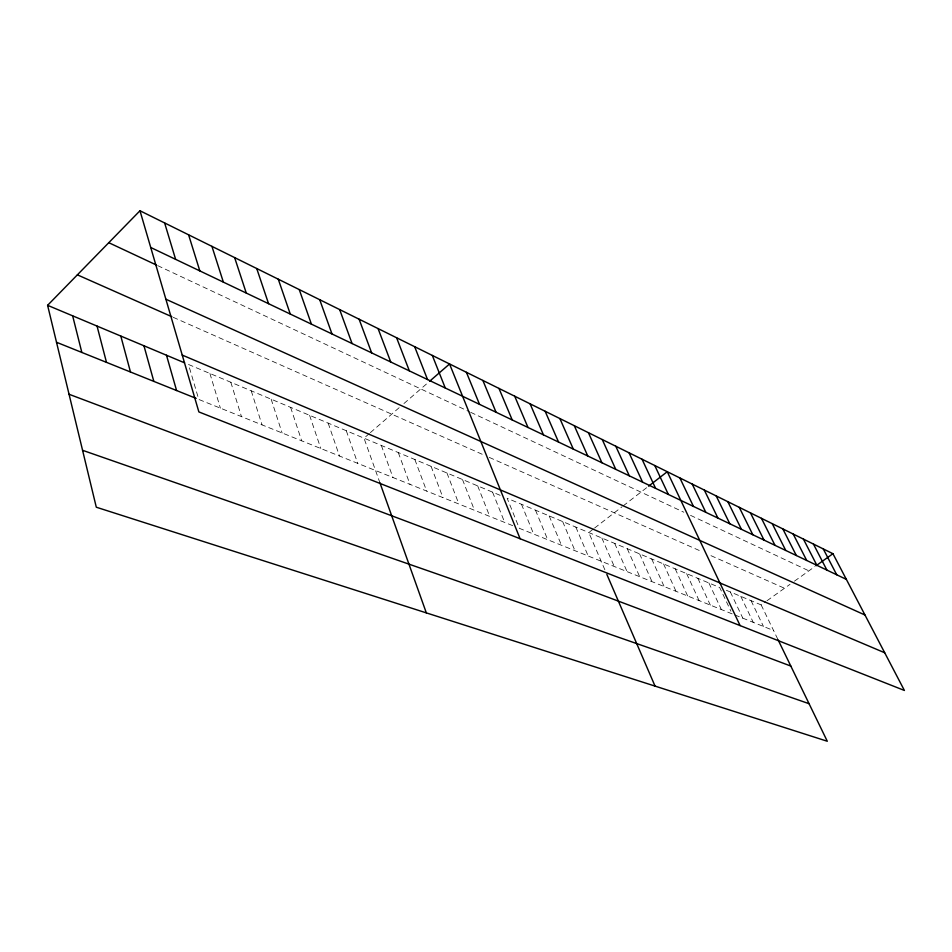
<?xml version="1.0" encoding="UTF-8"?>
<svg xmlns="http://www.w3.org/2000/svg" width="952" height="952" viewBox="0 0 952 952"><rect width="100%" height="100%" fill="white"/><g stroke="black" fill="none" stroke-linecap="round" stroke-linejoin="round"><path stroke-width="0.71" stroke-dasharray="4.76 3.57" d="M369.305 433.577L364.009 438.17L379.896 482.712M370.364 432.648L399.495 407.397M403.945 403.529L428.495 382.24M593.405 528.967L588.788 532.549L606.281 573.068M594.56 528.074L622.013 506.797M623.12 505.94L647.491 487.043M726.364 590.299L761.148 604.901L765.801 601.581M766.967 600.76L790.029 584.314M794.444 581.16L814.888 566.583M512.688 525.647L198.766 399.447L188.472 364.473L500.538 495.492M732.171 613.885L519.34 528.324L507.166 498.277L719.712 587.515L730.934 611.243M734.837 614.956L773.571 630.521M173.204 317.313L484.14 455.127M489.268 457.4L702.171 551.767M710.954 555.659L784.496 588.253M157.687 265.62L469.443 411.74M470.693 412.323L683.833 512.224M690.521 515.353L808.902 570.843M761.148 604.901L778.01 639.661M751.057 600.676L763.492 626.476M740.799 596.357L753.246 622.346M730.351 591.977L742.81 618.157M708.895 582.969L721.354 609.53M697.864 578.34L710.335 605.103M686.642 573.628L699.101 600.593M675.206 568.82L687.665 595.988M663.556 563.929L676.015 591.299M651.692 558.955L664.139 586.527M639.589 553.874L652.025 581.66M627.261 548.697L639.684 576.698M614.683 543.413L627.094 571.64M601.866 538.035L614.254 566.476M575.853 527.111L588.193 556.004M562.656 521.565L574.972 550.684M549.197 515.924L561.49 545.27M535.476 510.153L547.721 539.736M521.47 504.274L533.679 534.084M492.577 492.148L504.703 522.434M477.69 485.901L489.756 516.424M462.482 479.51L474.489 510.296M446.94 472.989L458.888 504.024M431.077 466.325L442.954 497.61M414.858 459.518L426.663 491.065M398.281 452.557L410.003 484.366M381.335 445.441L392.974 477.523M346.29 430.732L357.726 463.35M328.154 423.116L339.483 456.02M309.602 415.322L320.812 448.511M290.61 407.349L301.689 440.824M271.153 399.185L282.101 432.946M251.233 390.82L262.038 424.889M230.824 382.252L241.463 416.619M209.916 373.47L220.388 408.146"/><path stroke-width="1.43" d="M778.01 639.661L827.288 741.251L96.295 507.214L47.6 305.318L139.98 210.749L832.941 553.707L904.4 690.45L198.873 411.93L139.98 210.749M429.59 381.288L449.558 363.973L520.101 538.737M648.586 486.186L667.257 471.716L740.109 625.595M816.09 565.726L832.941 553.707M82.562 450.296L809.081 703.707M69.056 394.271L790.814 666.067M56.513 342.268L196.16 398.4M47.6 305.318L184.593 362.843M182.225 355.084L884.706 652.763M77.374 274.842L171.848 316.718M165.874 299.225L864.975 615.016M108.778 242.689L156.354 264.989M150.725 247.472L846.352 579.375M823.278 548.923L836.713 574.77M813.436 544.056L826.895 570.093M803.417 539.094L816.899 565.321M793.206 534.048L806.713 560.466M782.818 528.907L796.336 555.516M772.239 523.659L785.769 550.47M761.457 518.328L774.999 545.329M750.462 512.89L764.028 540.093M739.264 507.345L752.83 534.75M727.84 501.692L741.429 529.312M716.202 495.933L729.791 523.755M704.325 490.054L717.915 518.09M692.223 484.068L705.813 512.319M679.871 477.952L693.461 506.428M654.774 465.528L668.352 494.445M642.041 459.233L655.607 488.364M629.046 452.795L642.6 482.164M615.789 446.238L629.32 475.822M602.247 439.538L615.765 469.348M588.419 432.696L601.914 462.743M574.306 425.711L587.765 455.996M559.883 418.571L573.306 449.094M545.151 411.276L558.538 442.049M606.84 574.389L655.047 686.106M530.097 403.827L543.437 434.85M514.699 396.21L528.003 427.484M498.967 388.416L512.212 419.939M482.878 380.455L496.052 412.24M466.409 372.303L479.522 404.35M432.315 355.429L445.274 388.011M414.667 346.695L427.531 379.539M396.591 337.746L409.36 370.875M378.075 328.583L390.737 361.986M359.094 319.194L371.649 352.883M339.65 309.567L352.073 343.541M319.705 299.701L331.998 333.962M379.896 482.712L426.329 612.874M299.249 289.575L311.399 324.132M278.27 279.198L290.265 314.041M256.731 268.535L268.559 303.688M234.632 257.599L246.27 293.049M211.927 246.354L223.363 282.125M188.591 234.811L199.825 270.892M164.625 222.946L175.62 259.349M166.493 355.239L176.584 390.534M143.942 345.766L153.831 381.383M120.797 336.056L130.472 371.994M97.044 326.084L106.481 362.355M72.649 315.838L81.836 352.442"/></g></svg>
